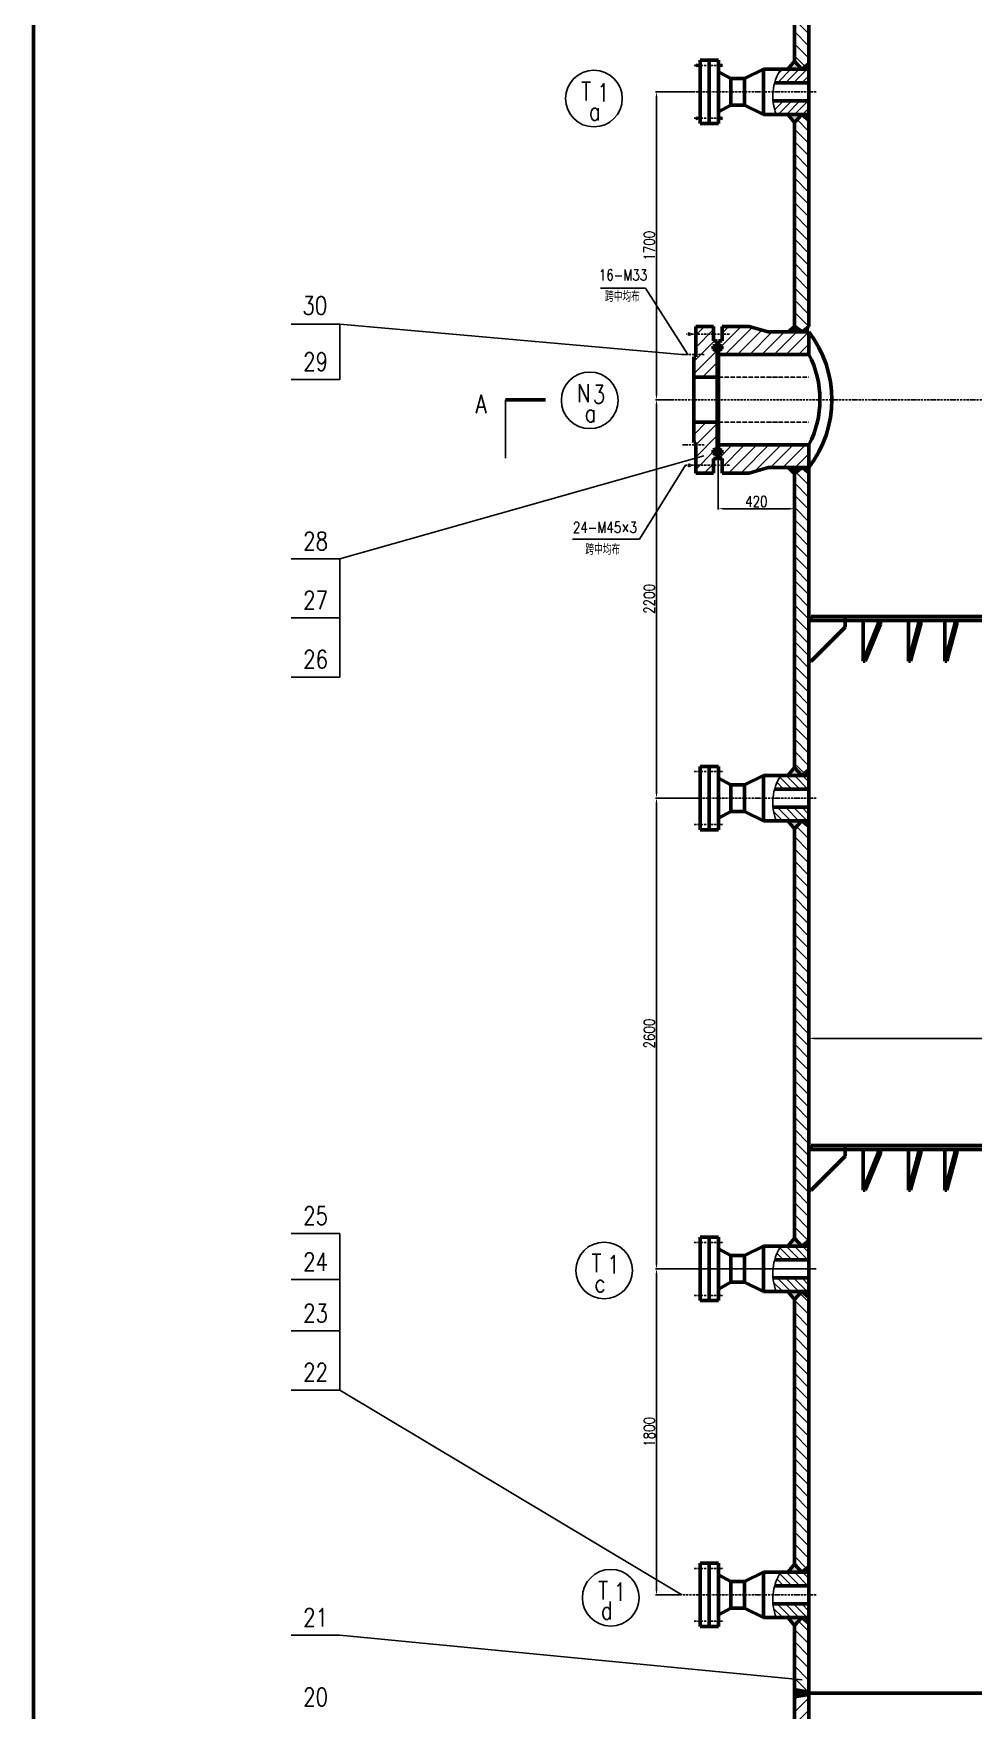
# Model space of a CAD drawing. Header units: millimetres. Extents: x -5045 to 12730, y -27160 to 3914.
# Drawn here: x -5045 to 146, y -10783 to -1523 of the extents above; entities that cross this region are included whole.
import ezdxf

# ---------------------------------------------------------------- set-up
doc = ezdxf.new("R2010")
doc.units = ezdxf.units.MM
doc.linetypes.add('ACAD_ISO05W100', pattern=[33, 24, -3, 0, -3, 0, -3])
doc.linetypes.add('ACAD_ISO10W100', pattern=[18, 12, -3, 0, -3])
for name, color, linetype in [('中心线', 1, 'ACAD_ISO10W100'), ('点划线', 4, 'ACAD_ISO05W100'), ('细实线', 3, 'Continuous')]:
    doc.layers.add(name, color=color, linetype=linetype)
doc.layers.add('轮廓线', color=6, linetype='Continuous', lineweight=50)
doc.styles.add('100', font='txt.shx', dxfattribs={"width": 0.8, "height": 100, "bigfont": 'gbcbig.shx'})
doc.styles.get("Standard").update_dxf_attribs({"font": 'txt.shx', "width": 0.8, "height": 60, "bigfont": 'gbcbig.shx'})
doc.dimstyles.new('ISO-25', dxfattribs={"dimtxt": 2.5, "dimasz": 30, "dimexe": 5, "dimexo": 2, "dimgap": 10, "dimtad": 1, "dimdsep": 46, "dimtxsty": 'Standard', "dimcen": 2.5, "dimadec": 0, "dimazin": 0, "dimtfac": 1, "dimtmove": 0, "dimatfit": 3, "dimfxl": 0, "dimarcsym": 0})
pattern_1 = [(45, (3730.025, -19757.98), (-33.67596, 33.67596), [])]
pattern_2 = [(135, (3730.025, -19757.98), (-33.67596, -33.67596), [])]

# ---------------------------------------------------------------- blocks, each defined once
blk = doc.blocks.new('*D7')
at = {"layer": 'Defpoints', "color": 0}
for p in [(-1397.2, -1845), (-1604.8, -3545), (-1515.7, -3545)]:
    blk.add_point(p, dxfattribs=at)
at = {"layer": '细实线', "color": 0, "lineweight": -2}
for p, q in [((-1399.2, -1845), (-1609.8, -1845)), ((-1604.8, -1875), (-1604.8, -3515)), ((-1517.7, -3545), (-1609.8, -3545))]:
    blk.add_line(p, q, dxfattribs=at)
at = {"layer": '细实线', "color": 0}
for points in [[(-1609.8, -1875), (-1599.8, -1875), (-1604.8, -1845)], [(-1609.8, -3515), (-1599.8, -3515), (-1604.8, -3545)]]:
    blk.add_solid(points, dxfattribs=at)
at = {"layer": '细实线', "color": 0, "insert": (-1644.8, -2695), "char_height": 60, "attachment_point": 5, "rotation": 90}
blk.add_mtext('1700', dxfattribs=at)
blk = doc.blocks.new('*D8')
at = {"layer": 'Defpoints', "color": 0}
for p in [(-1517.7, -3545), (-1604.8, -5745), (-1397.2, -5745)]:
    blk.add_point(p, dxfattribs=at)
at = {"layer": '细实线', "color": 0, "lineweight": -2}
for p, q in [((-1519.7, -3545), (-1609.8, -3545)), ((-1604.8, -3575), (-1604.8, -5715)), ((-1399.2, -5745), (-1609.8, -5745))]:
    blk.add_line(p, q, dxfattribs=at)
at = {"layer": '细实线', "color": 0}
for points in [[(-1609.8, -3575), (-1599.8, -3575), (-1604.8, -3545)], [(-1609.8, -5715), (-1599.8, -5715), (-1604.8, -5745)]]:
    blk.add_solid(points, dxfattribs=at)
at = {"layer": '细实线', "color": 0, "insert": (-1644.8, -4645), "char_height": 60, "attachment_point": 5, "rotation": 90}
blk.add_mtext('2200', dxfattribs=at)
blk = doc.blocks.new('*D9')
at = {"layer": 'Defpoints', "color": 0}
for p in [(-1383.1, -5745), (-1604.8, -8345), (-1397.2, -8345)]:
    blk.add_point(p, dxfattribs=at)
at = {"layer": '细实线', "color": 0, "lineweight": -2}
for p, q in [((-1385.1, -5745), (-1609.8, -5745)), ((-1604.8, -5775), (-1604.8, -8315)), ((-1399.2, -8345), (-1609.8, -8345))]:
    blk.add_line(p, q, dxfattribs=at)
at = {"layer": '细实线', "color": 0}
for points in [[(-1609.8, -5775), (-1599.8, -5775), (-1604.8, -5745)], [(-1609.8, -8315), (-1599.8, -8315), (-1604.8, -8345)]]:
    blk.add_solid(points, dxfattribs=at)
at = {"layer": '细实线', "color": 0, "insert": (-1644.8, -7045), "char_height": 60, "attachment_point": 5, "rotation": 90}
blk.add_mtext('2600', dxfattribs=at)
blk = doc.blocks.new('*D10')
at = {"layer": 'Defpoints', "color": 0}
for p in [(-1604.8, -8345), (-1465.2, -8345), (-1465.2, -10145)]:
    blk.add_point(p, dxfattribs=at)
at = {"layer": '细实线', "color": 0, "lineweight": -2}
for p, q in [((-1467.2, -8345), (-1609.8, -8345)), ((-1604.8, -10115), (-1604.8, -8375)), ((-1467.2, -10145), (-1609.8, -10145))]:
    blk.add_line(p, q, dxfattribs=at)
at = {"layer": '细实线', "color": 0}
for points in [[(-1609.8, -8375), (-1599.8, -8375), (-1604.8, -8345)], [(-1609.8, -10115), (-1599.8, -10115), (-1604.8, -10145)]]:
    blk.add_solid(points, dxfattribs=at)
at = {"layer": '细实线', "color": 0, "insert": (-1644.8, -9245), "char_height": 60, "attachment_point": 5, "rotation": 90}
blk.add_mtext('1800', dxfattribs=at)
blk = doc.blocks.new('*D85')
at = {"layer": 'Defpoints', "color": 0}
for p in [(-763.3, -7071.9), (-763.3, -7071.9), (2636.7, -7071.9)]:
    blk.add_point(p, dxfattribs=at)
at = {"layer": '细实线', "color": 0, "lineweight": -2}
for p, q in [((-763.3, -7069.9), (-763.3, -7066.9)), ((2606.7, -7071.9), (-733.3, -7071.9)), ((2636.7, -7069.9), (2636.7, -7066.9))]:
    blk.add_line(p, q, dxfattribs=at)
at = {"layer": '细实线', "color": 0}
for points in [[(-733.3, -7066.9), (-733.3, -7076.9), (-763.3, -7071.9)], [(2606.7, -7066.9), (2606.7, -7076.9), (2636.7, -7071.9)]]:
    blk.add_solid(points, dxfattribs=at)
at = {"layer": '细实线', "color": 0, "insert": (936.7, -7031.9), "char_height": 60, "attachment_point": 5}
blk.add_mtext('%%C3400', dxfattribs=at)
blk = doc.blocks.new('*D96')
at = {"layer": 'Defpoints', "color": 0}
for p in [(-1263.3, -3870), (-843.3, -4020), (-843.3, -4147)]:
    blk.add_point(p, dxfattribs=at)
at = {"layer": '细实线', "color": 0, "lineweight": -2}
for p, q in [((-1263.3, -3872), (-1263.3, -4152)), ((-843.3, -4022), (-843.3, -4152)), ((-1233.3, -4147), (-873.3, -4147))]:
    blk.add_line(p, q, dxfattribs=at)
at = {"layer": '细实线', "color": 0}
for points in [[(-1233.3, -4142), (-1233.3, -4152), (-1263.3, -4147)], [(-873.3, -4142), (-873.3, -4152), (-843.3, -4147)]]:
    blk.add_solid(points, dxfattribs=at)
at = {"layer": '细实线', "color": 0, "insert": (-1053.3, -4107), "char_height": 60, "attachment_point": 5}
blk.add_mtext('420', dxfattribs=at)

msp = doc.modelspace()

# ---------------------------------------------------------------- hatches: boundary and pattern name
at = {"layer": '细实线'}
h = msp.add_hatch(dxfattribs=at)
h.set_pattern_fill('ANSI31', scale=15, angle=90, style=0)
h.set_pattern_definition(pattern_2)
h.paths.add_polyline_path([(2716.742, -850.98), (2636.742, -850.98), (2636.742, -2044.98), (2716.742, -2044.98)])
h.paths.add_polyline_path([(2686.31, -715.184), (2669.881, -707.98), (2656.771, -707.98), (2636.742, -714.774), (2636.742, -850.98), (2716.742, -850.98)])
h.paths.add_polyline_path([(-763.25, -714.774), (-783.279, -707.98), (-796.389, -707.98), (-812.818, -715.184), (-843.25, -850.98), (-763.25, -850.98)])
h.paths.add_polyline_path([(-763.25, -850.98), (-843.25, -850.98), (-843.25, -1675.652), (-801.609, -1719.98), (-763.25, -1687.636)])
h.paths.add_polyline_path([(-763.25, -2002.324), (-801.609, -1969.98), (-843.25, -2014.308), (-843.25, -3138.128), (-800.842, -3169.98), (-763.25, -3141.356)])
h = msp.add_hatch(dxfattribs=at)
h.set_pattern_fill('ANSI31', scale=10, style=0)
h.set_pattern_definition([(45, (3730.025, -19757.978), (-22.45064, 22.45064), [])])
h.paths.add_polyline_path([(-763.25, -1719.98), (-917.929, -1719.98, 0.07566697), (-952.201, -1794.98), (-763.25, -1794.98)])
h.paths.add_polyline_path([(-763.25, -1894.98), (-961.554, -1894.98, 0.07066786), (-943.822, -1969.98), (-763.25, -1969.98)])
h = msp.add_hatch(color=7, dxfattribs=at)
h.paths.add_polyline_path([(-763.25, -1687.636), (-801.609, -1719.98), (-763.25, -1719.98)])
h.paths.add_polyline_path([(-843.25, -1675.652), (-879.537, -1719.98), (-801.609, -1719.98)])
h.paths.add_polyline_path([(-801.609, -1969.98), (-879.537, -1969.98), (-843.25, -2014.308)])
h.paths.add_polyline_path([(-763.25, -1969.98), (-801.609, -1969.98), (-763.25, -2002.324)])
h = msp.add_hatch(dxfattribs=at)
h.set_pattern_fill('ANSI31', scale=15, style=0)
h.set_pattern_definition(pattern_1)
h.paths.add_polyline_path([(-1399.006, -3308.477), (-1399.006, -3419.98), (-1269.25, -3419.98), (-1269.25, -3275.193), (-1272.25, -3275.193), (-1291.318, -3266.607), (-1291.318, -3258.251), (-1291.318, -3249.896), (-1272.25, -3241.309), (-1269.25, -3241.309), (-1269.25, -3219.98), (-1289.647, -3219.98), (-1289.647, -3182.68), (-1388.25, -3182.68), (-1388.25, -3308.477)])
h.paths.add_polyline_path([(-1388.25, -3139.98), (-1388.25, -3182.68), (-1289.647, -3182.68), (-1289.647, -3139.98)])
h.paths.add_polyline_path([(-1263.25, -3275.193), (-1263.25, -3294.98), (-763.25, -3294.98), (-763.25, -3169.98), (-988.25, -3169.98), (-1092.854, -3139.98), (-1242.854, -3139.98), (-1242.854, -3219.98), (-1263.25, -3219.98), (-1263.25, -3241.309), (-1244.183, -3249.896), (-1244.183, -3258.251), (-1244.183, -3266.607)])
h.paths.add_polyline_path([(-1388.25, -3907.279), (-1289.647, -3907.279), (-1289.647, -3869.98), (-1269.25, -3869.98), (-1269.25, -3848.65), (-1272.25, -3848.65), (-1291.318, -3840.064), (-1291.318, -3831.708), (-1291.318, -3823.353), (-1272.25, -3814.767), (-1269.25, -3814.767), (-1269.25, -3669.98), (-1399.006, -3669.98), (-1399.006, -3781.483), (-1388.25, -3781.483)])
h.paths.add_polyline_path([(-763.25, -3919.98), (-763.25, -3794.98), (-1263.25, -3794.98), (-1263.25, -3814.767), (-1244.183, -3823.353), (-1244.183, -3831.708), (-1244.183, -3840.064), (-1263.25, -3848.65), (-1263.25, -3869.98), (-1242.854, -3869.98), (-1242.854, -3949.98), (-1092.854, -3949.98), (-988.25, -3919.98)])
h.paths.add_polyline_path([(-1388.25, -3949.98), (-1289.647, -3949.98), (-1289.647, -3907.279), (-1388.25, -3907.279)])
h = msp.add_hatch(color=7, dxfattribs=at)
h.paths.add_polyline_path([(-843.25, -3138.128), (-800.842, -3169.98), (-875.75, -3169.98)])
h.paths.add_polyline_path([(-763.25, -3141.356), (-763.25, -3169.98), (-800.842, -3169.98)])
h = msp.add_hatch(dxfattribs=at)
h.set_pattern_fill('ANSI31', angle=90, style=0)
h.set_pattern_definition([(45, (-1272.2504, -3514.459), (2.245064, -2.245064), [])])
h.paths.add_polyline_path([(-1244.183, -3249.896), (-1244.183, -3258.251), (-1263.25, -3258.251), (-1263.25, -3241.309)])
h.paths.add_polyline_path([(-1244.183, -3258.251), (-1244.183, -3266.607), (-1263.25, -3275.193), (-1263.25, -3258.251)])
h.paths.add_polyline_path([(-1263.25, -3258.251), (-1263.25, -3275.193), (-1272.25, -3275.193), (-1272.25, -3258.251)])
h.paths.add_polyline_path([(-1263.25, -3241.309), (-1263.25, -3258.251), (-1272.25, -3258.251), (-1272.25, -3241.309)])
h.paths.add_polyline_path([(-1272.25, -3241.309), (-1272.25, -3258.251), (-1291.318, -3258.251), (-1291.318, -3249.896)])
h.paths.add_polyline_path([(-1272.25, -3258.251), (-1272.25, -3275.193), (-1291.318, -3266.607), (-1291.318, -3258.251)])
h = msp.add_hatch(dxfattribs=at)
h.set_pattern_fill('ANSI31', angle=90, style=0)
h.set_pattern_definition([(315, (-1272.2504, -3575.5003), (2.245064, 2.245064), [])])
h.paths.add_polyline_path([(-1244.183, -3840.064), (-1244.183, -3831.708), (-1263.25, -3831.708), (-1263.25, -3848.65)])
h.paths.add_polyline_path([(-1244.183, -3831.708), (-1244.183, -3823.353), (-1263.25, -3814.767), (-1263.25, -3831.708)])
h.paths.add_polyline_path([(-1263.25, -3831.708), (-1263.25, -3814.767), (-1272.25, -3814.767), (-1272.25, -3831.708)])
h.paths.add_polyline_path([(-1263.25, -3848.65), (-1263.25, -3831.708), (-1272.25, -3831.708), (-1272.25, -3848.65)])
h.paths.add_polyline_path([(-1272.25, -3848.65), (-1272.25, -3831.708), (-1291.318, -3831.708), (-1291.318, -3840.064)])
h.paths.add_polyline_path([(-1272.25, -3831.708), (-1272.25, -3814.767), (-1291.318, -3823.353), (-1291.318, -3831.708)])
h = msp.add_hatch(color=7, dxfattribs=at)
h.paths.add_polyline_path([(-875.75, -3919.98), (-800.842, -3919.98), (-843.25, -3951.831)])
h.paths.add_polyline_path([(-800.842, -3919.98), (-763.25, -3919.98), (-763.25, -3948.603)])
h = msp.add_hatch(dxfattribs=at)
h.set_pattern_fill('ANSI31', scale=15, angle=90, style=0)
h.set_pattern_definition(pattern_2)
h.paths.add_polyline_path([(2636.742, -3948.603), (2636.743, -8187.637), (2675.1, -8219.98), (2716.742, -8175.652), (2716.742, -3951.831), (2674.334, -3919.98)])
h.paths.add_polyline_path([(-763.25, -5587.636), (-763.25, -3948.603), (-800.842, -3919.98), (-843.25, -3951.831), (-843.25, -5575.652), (-801.609, -5619.98)])
h.paths.add_polyline_path([(-763.25, -8187.636), (-763.25, -5902.324), (-801.609, -5869.98), (-843.25, -5914.308), (-843.25, -8175.652), (-801.609, -8219.98)])
h.paths.add_polyline_path([(2625.742, -6986.948), (2727.742, -6986.948), (2727.742, -7076.948), (2625.742, -7076.948)], flags=9)
h = msp.add_hatch(dxfattribs=at)
h.set_pattern_fill('ANSI31', scale=10, angle=90, style=0)
h.set_pattern_definition([(135, (-763.25, -5744.98), (-22.4506, -22.4506), [])])
h.paths.add_polyline_path([(-763.25, -5619.98), (-917.929, -5619.98, 0.07566697), (-952.201, -5694.98), (-763.25, -5694.98)])
h.paths.add_polyline_path([(-763.25, -5794.98), (-961.554, -5794.98, 0.07066786), (-943.822, -5869.98), (-763.25, -5869.98)])
h = msp.add_hatch(color=7, dxfattribs=at)
h.paths.add_polyline_path([(-763.25, -5587.636), (-801.609, -5619.98), (-763.25, -5619.98)])
h.paths.add_polyline_path([(-843.25, -5575.652), (-879.537, -5619.98), (-801.609, -5619.98)])
h.paths.add_polyline_path([(-801.609, -5869.98), (-879.537, -5869.98), (-843.25, -5914.308)])
h.paths.add_polyline_path([(-763.25, -5869.98), (-801.609, -5869.98), (-763.25, -5902.324)])
h = msp.add_hatch(dxfattribs=at)
h.set_pattern_fill('ANSI31', scale=10, angle=90, style=0)
h.set_pattern_definition([(135, (-763.25, -8344.98), (-22.4506, -22.4506), [])])
h.paths.add_polyline_path([(-763.25, -8219.98), (-917.929, -8219.98, 0.07566697), (-952.201, -8294.98), (-763.25, -8294.98)])
h.paths.add_polyline_path([(-763.25, -8394.98), (-961.554, -8394.98, 0.07066786), (-943.822, -8469.98), (-763.25, -8469.98)])
h = msp.add_hatch(color=7, dxfattribs=at)
h.paths.add_polyline_path([(-763.25, -8187.636), (-801.609, -8219.98), (-763.25, -8219.98)])
h.paths.add_polyline_path([(-843.25, -8175.652), (-879.537, -8219.98), (-801.609, -8219.98)])
h.paths.add_polyline_path([(-801.609, -8469.98), (-879.537, -8469.98), (-843.25, -8514.308)])
h.paths.add_polyline_path([(-763.25, -8469.98), (-801.609, -8469.98), (-763.25, -8502.324)])
h = msp.add_hatch(dxfattribs=at)
h.set_pattern_fill('ANSI31', scale=15, angle=90, style=0)
h.set_pattern_definition(pattern_2)
h.paths.add_polyline_path([(-763.25, -10302.324), (-801.609, -10269.98), (-843.25, -10314.308), (-843.25, -10667.684), (-763.25, -10681.623)])
h.paths.add_polyline_path([(-763.25, -8502.324), (-801.609, -8469.98), (-843.25, -8514.308), (-843.25, -9975.652), (-801.609, -10019.98), (-763.25, -9987.636)])
h.paths.add_polyline_path([(2716.746, -8514.312), (2675.1, -8469.98), (2636.743, -8502.323), (2636.744, -10681.623), (2716.746, -10667.683)])
h = msp.add_hatch(color=7, dxfattribs=at)
h.paths.add_polyline_path([(-763.25, -9987.636), (-801.609, -10019.98), (-763.25, -10019.98)])
h.paths.add_polyline_path([(-843.25, -9975.652), (-879.537, -10019.98), (-801.609, -10019.98)])
h.paths.add_polyline_path([(-801.609, -10269.98), (-879.537, -10269.98), (-843.25, -10314.308)])
h.paths.add_polyline_path([(-763.25, -10269.98), (-801.609, -10269.98), (-763.25, -10302.324)])
h = msp.add_hatch(dxfattribs=at)
h.set_pattern_fill('ANSI31', scale=10, angle=90, style=0)
h.set_pattern_definition([(135, (-763.25, -10144.98), (-22.4506, -22.4506), [])])
h.paths.add_polyline_path([(-763.25, -10019.98), (-917.929, -10019.98, 0.07566697), (-952.201, -10094.98), (-763.25, -10094.98)])
h.paths.add_polyline_path([(-763.25, -10194.98), (-961.554, -10194.98, 0.07066786), (-943.822, -10269.98), (-763.25, -10269.98)])
msp.add_hatch(color=7, dxfattribs=at).paths.add_polyline_path([(-843.25, -10667.684), (-843.25, -10708.276), (-763.25, -10694.336), (-763.25, -10681.623)])
h = msp.add_hatch(dxfattribs=at)
h.set_pattern_fill('ANSI31', scale=15, style=0)
h.set_pattern_definition(pattern_1)
h.paths.add_polyline_path([(-686.089, -10928.567), (-763.25, -10862.98), (-763.25, -10694.336), (-843.25, -10708.276), (-843.25, -11017.684), (-763.25, -11031.623), (-763.25, -11011.485, -0.64394928), (-730.299, -10995.984), (-676.139, -11042.02)])
h.paths.add_polyline_path([(2716.746, -10708.276), (2636.744, -10694.336), (2636.744, -10862.978), (2559.58, -10928.567), (2549.63, -11042.02), (2603.791, -10995.984, -0.63930925), (2636.744, -11011.223), (2636.744, -11031.623), (2716.746, -11017.683)])

# ---------------------------------------------------------------- linework, layer by layer
at = {"layer": '中心线', "color": 7}
for p, q in [((-1396.237, -1698.996), (-1233.624, -1698.996)), ((-723.266, -1844.98), (-1397.2, -1844.98)), ((-1396.237, -1990.963), (-1233.624, -1990.963)), ((-1202.065, -3182.68), (-1438.79, -3182.68)), ((-1341.838, -3294.98), (-1464.457, -3294.98)), ((-1295.44, -3258.251), (-1239.232, -3258.251)), ((-1538.982, -3544.98), (3294.82, -3544.98)), ((-1341.838, -3794.98), (-1461.105, -3794.98)), ((-1295.44, -3831.708), (-1239.232, -3831.708)), ((-1202.065, -3907.279), (-1443.834, -3907.279)), ((-1396.237, -5598.996), (-1233.624, -5598.996)), ((-723.266, -5744.98), (-1397.2, -5744.98)), ((-1396.237, -5890.963), (-1233.624, -5890.963)), ((-1396.237, -8198.996), (-1233.624, -8198.996)), ((-732.427, -8344.98), (-1527.899, -8344.98)), ((-723.266, -8344.98), (-1397.2, -8344.98)), ((-1396.237, -8490.963), (-1233.624, -8490.963)), ((-1396.237, -9998.996), (-1233.624, -9998.996)), ((-723.266, -10144.98), (-1465.167, -10144.98)), ((-1396.237, -10290.963), (-1233.624, -10290.963))]:
    msp.add_line(p, q, dxfattribs=at)
at = {"layer": '点划线', "color": 7}
for p, q in [((-1263.25, -3419.98), (-763.25, -3419.98)), ((-1263.25, -3669.98), (-763.25, -3669.98))]:
    msp.add_line(p, q, dxfattribs=at)
at = {"layer": '细实线', "color": 7}
for p, q in [((-1372.618, -1706.545), (-1385.212, -1690.716)), ((-1372.618, -1691.447), (-1385.212, -1707.276)), ((-1253.883, -1706.545), (-1241.289, -1690.716)), ((-1253.883, -1691.447), (-1241.289, -1707.276)), ((-1372.618, -1998.512), (-1385.212, -1982.683)), ((-1372.618, -1983.414), (-1385.212, -1999.243)), ((-1253.883, -1998.512), (-1241.289, -1982.683)), ((-1253.883, -1983.414), (-1241.289, -1999.243)), ((-1666.154, -2928.54), (-1914.389, -2928.54)), ((-1430.815, -3294.98), (-1666.154, -2928.54)), ((-3354.112, -3127.313), (-3622.747, -3127.313)), ((-3354.112, -3127.313), (-3354.112, -3433.337)), ((-1464.457, -3294.98), (-3354.112, -3127.313)), ((-1417.077, -3190.229), (-1429.671, -3174.4)), ((-1417.077, -3175.131), (-1429.671, -3190.96)), ((-3354.112, -3433.337), (-3622.747, -3433.337)), ((-1342.646, -3855.149), (-3354.112, -4423.99)), ((-1443.834, -3907.279), (-1699.152, -4315.62)), ((-1417.768, -3914.828), (-1430.362, -3898.999)), ((-1417.768, -3899.73), (-1430.362, -3915.559)), ((-1699.152, -4315.62), (-2069.103, -4315.62)), ((-3354.112, -4423.99), (-3622.747, -4423.99)), ((-3354.112, -4423.99), (-3354.112, -5076.59)), ((-3354.112, -4750.29), (-3622.747, -4750.29)), ((-3354.112, -5076.59), (-3622.747, -5076.59)), ((-3354.112, -8149.479), (-3622.747, -8149.479)), ((-3354.112, -8149.479), (-3354.112, -9013.999)), ((-3354.112, -8404.247), (-3622.747, -8404.247)), ((-3354.112, -8687.698), (-3622.747, -8687.698)), ((-3354.112, -9013.999), (-3622.747, -9013.999)), ((-1465.167, -10144.98), (-3354.112, -9013.999)), ((-3354.112, -10368.109), (-3622.747, -10368.109)), ((-799.493, -10613.681), (-3354.112, -10368.109))]:
    msp.add_line(p, q, dxfattribs=at)
for centre in [(-1950.119, -1882.133), (-1973.55, -3548.542), (-1893.823, -8353.35), (-1857.741, -10160.636)]:
    msp.add_circle(centre, 156.4, dxfattribs=at)
for centre in [(-688.688, -1870.064), (-688.688, -5770.064), (-688.688, -8370.064), (-688.688, -10170.064)]:
    msp.add_arc(centre, 274.002, 146.787321, 201.3863203, dxfattribs=at)
at = {"layer": '轮廓线', "color": 7}
for p, q in [((-5045.153, -27159.717), (-5045.153, 3913.693)), ((-763.25, -714.774), (-763.25, -3141.356)), ((-843.25, -850.98), (-843.25, -1675.652)), ((-1363.25, -1844.98), (-1363.25, -1669.98)), ((-1363.25, -1669.98), (-1263.25, -1669.98)), ((-1313.25, -1669.98), (-1313.25, -1844.98)), ((-1263.25, -1669.98), (-1263.25, -1844.98)), ((-1194.897, -1771.139), (-1263.25, -1734.075)), ((-1013.25, -1719.98), (-1118.734, -1771.139)), ((-763.25, -1719.98), (-1013.25, -1719.98)), ((-1013.25, -1719.98), (-1013.25, -1844.98)), ((-879.537, -1719.98), (-843.25, -1675.652)), ((-843.25, -1675.652), (-801.609, -1719.98)), ((-801.609, -1719.98), (-763.25, -1687.636)), ((-1363.25, -1844.98), (-1363.25, -2019.98)), ((-1313.25, -2019.98), (-1313.25, -1844.98)), ((-1263.25, -2019.98), (-1263.25, -1844.98)), ((-1118.734, -1771.139), (-1194.897, -1771.139)), ((-1194.897, -1771.139), (-1194.897, -1844.98)), ((-1194.897, -1918.82), (-1194.897, -1844.98)), ((-1118.734, -1771.139), (-1118.734, -1844.98)), ((-1118.734, -1918.82), (-1118.734, -1844.98)), ((-1013.25, -1969.98), (-1013.25, -1844.98)), ((-763.25, -1794.98), (-952.201, -1794.98)), ((-1194.897, -1918.82), (-1263.25, -1955.884)), ((-1118.734, -1918.82), (-1194.897, -1918.82)), ((-1013.25, -1969.98), (-1118.734, -1918.82)), ((-763.25, -1894.98), (-961.554, -1894.98)), ((-1363.25, -2019.98), (-1263.25, -2019.98)), ((-763.25, -1969.98), (-1013.25, -1969.98)), ((-879.537, -1969.98), (-843.25, -2014.308)), ((-843.25, -2014.308), (-801.609, -1969.98)), ((-843.25, -2014.308), (-843.25, -3138.128)), ((-801.609, -1969.98), (-763.25, -2002.324)), ((-1289.647, -3139.98), (-1388.25, -3139.98)), ((-1388.25, -3308.477), (-1388.25, -3139.98)), ((-1289.647, -3219.98), (-1289.647, -3139.98)), ((-1242.854, -3139.98), (-1092.854, -3139.98)), ((-1242.854, -3219.98), (-1242.854, -3139.98)), ((-988.25, -3169.98), (-1092.854, -3139.98)), ((-843.25, -3138.128), (-875.75, -3169.98)), ((-800.842, -3169.98), (-843.25, -3138.128)), ((-763.25, -3141.356), (-800.842, -3169.98)), ((-1289.647, -3219.98), (-1269.25, -3219.98)), ((-1269.25, -3241.309), (-1269.25, -3219.98)), ((-1263.25, -3241.309), (-1263.25, -3219.98)), ((-1263.25, -3219.98), (-1242.854, -3219.98)), ((-763.25, -3169.98), (-988.25, -3169.98)), ((-763.25, -3294.98), (-763.25, -3169.98)), ((-1399.006, -3308.477), (-1399.006, -3544.98)), ((-1388.25, -3308.477), (-1399.006, -3308.477)), ((-1291.318, -3249.896), (-1272.25, -3241.309)), ((-1291.318, -3258.251), (-1291.318, -3249.896)), ((-1291.318, -3258.251), (-1291.318, -3266.607)), ((-1291.318, -3266.607), (-1272.25, -3275.193)), ((-1263.25, -3241.309), (-1272.25, -3241.309)), ((-1263.25, -3275.193), (-1272.25, -3275.193)), ((-1269.25, -3544.98), (-1269.25, -3275.193)), ((-1244.183, -3249.896), (-1263.25, -3241.309)), ((-1244.183, -3266.607), (-1263.25, -3275.193)), ((-1263.25, -3544.98), (-1263.25, -3275.193)), ((-763.25, -3294.98), (-1263.25, -3294.98)), ((-1244.183, -3258.251), (-1244.183, -3249.896)), ((-1244.183, -3258.251), (-1244.183, -3266.607)), ((-1269.25, -3419.98), (-1399.006, -3419.98)), ((-2217.147, -3544.98), (-2438.819, -3544.98)), ((-1399.006, -3781.483), (-1399.006, -3544.98)), ((-1269.25, -3544.98), (-1269.25, -3814.767)), ((-1263.25, -3544.98), (-1263.25, -3814.767)), ((-1269.25, -3669.98), (-1399.006, -3669.98)), ((-1388.25, -3781.483), (-1399.006, -3781.483)), ((-1388.25, -3781.483), (-1388.25, -3949.98)), ((-763.25, -3794.98), (-1263.25, -3794.98)), ((-763.25, -3794.98), (-763.25, -10862.98)), ((-1291.318, -3823.353), (-1272.25, -3814.767)), ((-1291.318, -3831.708), (-1291.318, -3823.353)), ((-1291.318, -3831.708), (-1291.318, -3840.064)), ((-1291.318, -3840.064), (-1272.25, -3848.65)), ((-1289.647, -3869.98), (-1269.25, -3869.98)), ((-1289.647, -3869.98), (-1289.647, -3949.98)), ((-1263.25, -3814.767), (-1272.25, -3814.767)), ((-1263.25, -3848.65), (-1272.25, -3848.65)), ((-1269.25, -3848.65), (-1269.25, -3869.98)), ((-1244.183, -3823.353), (-1263.25, -3814.767)), ((-1244.183, -3840.064), (-1263.25, -3848.65)), ((-1263.25, -3848.65), (-1263.25, -3869.98)), ((-1263.25, -3869.98), (-1242.854, -3869.98)), ((-1244.183, -3831.708), (-1244.183, -3823.353)), ((-1244.183, -3831.708), (-1244.183, -3840.064)), ((-1242.854, -3869.98), (-1242.854, -3949.98)), ((-1289.647, -3949.98), (-1388.25, -3949.98)), ((-1242.854, -3949.98), (-1092.854, -3949.98)), ((-988.25, -3919.98), (-1092.854, -3949.98)), ((-763.25, -3919.98), (-988.25, -3919.98)), ((-843.25, -3951.831), (-875.75, -3919.98)), ((-800.842, -3919.98), (-843.25, -3951.831)), ((-843.25, -3951.831), (-843.25, -5575.652)), ((-763.25, -3948.603), (-800.842, -3919.98)), ((-763.25, -4763.377), (936.746, -4763.377)), ((-751.363, -4741.98), (-751.363, -4763.377)), ((936.746, -4741.98), (-751.363, -4741.98)), ((-751.363, -4988.377), (-563.25, -4801.779)), ((-563.25, -4801.779), (-563.25, -4741.98)), ((-463.254, -4763.377), (-463.254, -4988.377)), ((-463.254, -4988.377), (-379.769, -4783.702)), ((-451.546, -4988.377), (-368.061, -4783.702)), ((-379.769, -4783.702), (-379.769, -4763.377)), ((-368.061, -4783.702), (-368.061, -4763.377)), ((-213.254, -4763.377), (-213.254, -4988.377)), ((-213.254, -4988.377), (-157.031, -4783.702)), ((-201.546, -4988.377), (-145.324, -4783.702)), ((-157.031, -4783.702), (-157.031, -4763.377)), ((-145.324, -4783.702), (-145.324, -4763.377)), ((-13.254, -4763.377), (-13.254, -4988.377)), ((-13.254, -4988.377), (42.969, -4783.702)), ((-1.546, -4988.377), (54.676, -4783.702)), ((42.969, -4783.702), (42.969, -4763.377)), ((54.676, -4783.702), (54.676, -4763.377)), ((-751.363, -4988.377), (-763.25, -4988.377)), ((-463.254, -4988.377), (-451.546, -4988.377)), ((-213.254, -4988.377), (-201.546, -4988.377)), ((-13.254, -4988.377), (-1.546, -4988.377)), ((-1363.25, -5569.98), (-1263.25, -5569.98)), ((-1363.25, -5744.98), (-1363.25, -5569.98)), ((-1313.25, -5569.98), (-1313.25, -5744.98)), ((-1263.25, -5569.98), (-1263.25, -5744.98)), ((-1194.897, -5671.139), (-1263.25, -5634.075)), ((-1013.25, -5619.98), (-1118.734, -5671.139)), ((-1013.25, -5619.98), (-1013.25, -5744.98)), ((-763.25, -5619.98), (-1013.25, -5619.98)), ((-879.537, -5619.98), (-843.25, -5575.652)), ((-843.25, -5575.652), (-801.609, -5619.98)), ((-801.609, -5619.98), (-763.25, -5587.636)), ((-1194.897, -5671.139), (-1194.897, -5744.98)), ((-1118.734, -5671.139), (-1194.897, -5671.139)), ((-1118.734, -5671.139), (-1118.734, -5744.98)), ((-763.25, -5694.98), (-952.201, -5694.98)), ((-1363.25, -5744.98), (-1363.25, -5919.98)), ((-1313.25, -5919.98), (-1313.25, -5744.98)), ((-1263.25, -5919.98), (-1263.25, -5744.98)), ((-1194.897, -5818.82), (-1263.25, -5855.884)), ((-1194.897, -5818.82), (-1194.897, -5744.98)), ((-1118.734, -5818.82), (-1194.897, -5818.82)), ((-1118.734, -5818.82), (-1118.734, -5744.98)), ((-1013.25, -5869.98), (-1118.734, -5818.82)), ((-1013.25, -5869.98), (-1013.25, -5744.98)), ((-763.25, -5794.98), (-961.554, -5794.98)), ((-1363.25, -5919.98), (-1263.25, -5919.98)), ((-763.25, -5869.98), (-1013.25, -5869.98)), ((-879.537, -5869.98), (-843.25, -5914.308)), ((-843.25, -5914.308), (-801.609, -5869.98)), ((-843.25, -5914.308), (-843.25, -8175.652)), ((-801.609, -5869.98), (-763.25, -5902.324)), ((-763.25, -7684.774), (936.746, -7684.774)), ((936.746, -7663.377), (-751.363, -7663.377)), ((-751.363, -7663.377), (-751.363, -7684.774)), ((-563.25, -7723.177), (-563.25, -7663.377)), ((-463.254, -7684.774), (-463.254, -7909.774)), ((-379.769, -7705.099), (-379.769, -7684.774)), ((-368.061, -7705.099), (-368.061, -7684.774)), ((-213.254, -7684.774), (-213.254, -7909.774)), ((-157.031, -7705.099), (-157.031, -7684.774)), ((-145.324, -7705.099), (-145.324, -7684.774)), ((-13.254, -7684.774), (-13.254, -7909.774)), ((42.969, -7705.099), (42.969, -7684.774)), ((54.676, -7705.099), (54.676, -7684.774)), ((-751.363, -7909.774), (-563.25, -7723.177)), ((-463.254, -7909.774), (-379.769, -7705.099)), ((-451.546, -7909.774), (-368.061, -7705.099)), ((-213.254, -7909.774), (-157.031, -7705.099)), ((-201.546, -7909.774), (-145.324, -7705.099)), ((-13.254, -7909.774), (42.969, -7705.099)), ((-1.546, -7909.774), (54.676, -7705.099)), ((-751.363, -7909.774), (-763.25, -7909.774)), ((-463.254, -7909.774), (-451.546, -7909.774)), ((-213.254, -7909.774), (-201.546, -7909.774)), ((-13.254, -7909.774), (-1.546, -7909.774)), ((-1363.25, -8169.98), (-1263.25, -8169.98)), ((-1363.25, -8344.98), (-1363.25, -8169.98)), ((-1313.25, -8169.98), (-1313.25, -8344.98)), ((-1263.25, -8169.98), (-1263.25, -8344.98)), ((-1194.897, -8271.139), (-1263.25, -8234.075)), ((-1013.25, -8219.98), (-1118.734, -8271.139)), ((-1013.25, -8219.98), (-1013.25, -8344.98)), ((-763.25, -8219.98), (-1013.25, -8219.98)), ((-879.537, -8219.98), (-843.25, -8175.652)), ((-843.25, -8175.652), (-801.609, -8219.98)), ((-801.609, -8219.98), (-763.25, -8187.636)), ((-1194.897, -8271.139), (-1194.897, -8344.98)), ((-1118.734, -8271.139), (-1194.897, -8271.139)), ((-1118.734, -8271.139), (-1118.734, -8344.98)), ((-763.25, -8294.98), (-952.201, -8294.98)), ((-1363.25, -8344.98), (-1363.25, -8519.98)), ((-1313.25, -8519.98), (-1313.25, -8344.98)), ((-1263.25, -8519.98), (-1263.25, -8344.98)), ((-1194.897, -8418.82), (-1263.25, -8455.884)), ((-1194.897, -8418.82), (-1194.897, -8344.98)), ((-1118.734, -8418.82), (-1194.897, -8418.82)), ((-1118.734, -8418.82), (-1118.734, -8344.98)), ((-1013.25, -8469.98), (-1118.734, -8418.82)), ((-1013.25, -8469.98), (-1013.25, -8344.98)), ((-763.25, -8394.98), (-961.554, -8394.98)), ((-763.25, -8469.98), (-1013.25, -8469.98)), ((-879.537, -8469.98), (-843.25, -8514.308)), ((-843.25, -8514.308), (-801.609, -8469.98)), ((-843.25, -8514.308), (-843.25, -9975.652)), ((-801.609, -8469.98), (-763.25, -8502.324)), ((-1363.25, -8519.98), (-1263.25, -8519.98)), ((-1363.25, -9969.98), (-1263.25, -9969.98)), ((-1363.25, -10144.98), (-1363.25, -9969.98)), ((-1313.25, -9969.98), (-1313.25, -10144.98)), ((-1263.25, -9969.98), (-1263.25, -10144.98)), ((-879.537, -10019.98), (-843.25, -9975.652)), ((-843.25, -9975.652), (-801.609, -10019.98)), ((-801.609, -10019.98), (-763.25, -9987.636)), ((-1194.897, -10071.139), (-1263.25, -10034.075)), ((-1194.897, -10071.139), (-1194.897, -10144.98)), ((-1118.734, -10071.139), (-1194.897, -10071.139)), ((-1013.25, -10019.98), (-1118.734, -10071.139)), ((-1118.734, -10071.139), (-1118.734, -10144.98)), ((-1013.25, -10019.98), (-1013.25, -10144.98)), ((-763.25, -10019.98), (-1013.25, -10019.98)), ((-1363.25, -10144.98), (-1363.25, -10319.98)), ((-1313.25, -10319.98), (-1313.25, -10144.98)), ((-1263.25, -10319.98), (-1263.25, -10144.98)), ((-1194.897, -10218.82), (-1194.897, -10144.98)), ((-1118.734, -10218.82), (-1118.734, -10144.98)), ((-1013.25, -10269.98), (-1013.25, -10144.98)), ((-763.25, -10094.98), (-952.201, -10094.98)), ((-1194.897, -10218.82), (-1263.25, -10255.884)), ((-1118.734, -10218.82), (-1194.897, -10218.82)), ((-1013.25, -10269.98), (-1118.734, -10218.82)), ((-763.25, -10269.98), (-1013.25, -10269.98)), ((-763.25, -10194.98), (-961.554, -10194.98)), ((-879.537, -10269.98), (-843.25, -10314.308)), ((-843.25, -10314.308), (-801.609, -10269.98)), ((-801.609, -10269.98), (-763.25, -10302.324)), ((-1363.25, -10319.98), (-1263.25, -10319.98)), ((-843.25, -10314.308), (-843.25, -12799.98)), ((-763.25, -10681.623), (-843.25, -10667.684)), ((936.746, -10687.98), (-843.25, -10687.98)), ((-763.25, -10694.336), (-843.25, -10708.276))]:
    msp.add_line(p, q, dxfattribs=at)
for centre, radius, start, end in [((-1255.405, -3544.98), 618.741, 322.6941945, 37.3058055), ((-1245.044, -3544.98), 542.794, 332.575463, 27.424537)]:
    msp.add_arc(centre, radius, start, end, dxfattribs=at)

# ---------------------------------------------------------------- texts
at = {"layer": '细实线', "color": 7, "style": '100', "width": 0.8}
for s, p in [('T', (-2019.922, -1892.076)), ('1', (-1932.963, -1899.123)), ('a', (-1978.013, -2002.489)), ('30', (-3560.174, -3074.967)), ('29', (-3556.145, -3385.018)), ('A', (-2603.622, -3618.718)), ('N', (-2043.353, -3558.485)), ('3', (-1956.394, -3565.532)), ('a', (-2001.444, -3668.898)), ('28', (-3556.145, -4375.67)), ('27', (-3556.145, -4701.97)), ('26', (-3556.145, -5028.271)), ('25', (-3556.145, -8101.16)), ('24', (-3556.145, -8355.927)), ('T', (-1963.626, -8363.293)), ('1', (-1876.668, -8370.34)), ('c', (-1947.88, -8473.706)), ('23', (-3556.145, -8639.379)), ('22', (-3556.145, -8965.679)), ('T', (-1927.544, -10170.579)), ('1', (-1840.586, -10177.626)), ('d', (-1911.798, -10280.992)), ('21', (-3556.145, -10319.79)), ('20', (-3556.145, -10759.026))]:
    msp.add_text(s, height=100, dxfattribs=at).set_placement(p)
at = {"layer": '细实线', "color": 7, "width": 0.8}
for s, p in [('16-M33', (-1923.249, -2886.155)), ('跨中均布', (-1888.882, -3004.478)), ('24-M45×3', (-2066.716, -4279.834)), ('跨中均布', (-1997.5, -4401.508))]:
    msp.add_text(s, height=60, dxfattribs=at).set_placement(p)

# ---------------------------------------------------------------- dimensions: what is measured, and where the dimension line sits
at = {"layer": '细实线', "color": 7}
for base, p1, p2, picture, middle in [((-1604.832, -3544.98), (-1397.2, -1844.98), (-1515.678, -3544.98), '*D7', (-1644.832, -2694.98)), ((-1604.832, -5744.98), (-1517.678, -3544.98), (-1397.2, -5744.98), '*D8', (-1644.832, -4644.98)), ((-1604.832, -8344.98), (-1383.098, -5744.98), (-1397.2, -8344.98), '*D9', (-1644.832, -7044.98)), ((-1604.832, -8344.98), (-1465.167, -10144.98), (-1465.167, -8344.98), '*D10', (-1644.832, -9244.98))]:
    dim = msp.add_linear_dim(base=base, p1=p1, p2=p2, angle=90, dimstyle='ISO-25', dxfattribs=at)
    dim.commit()
    dim.dimension.update_dxf_attribs({"geometry": picture, "text_midpoint": middle})
dim = msp.add_linear_dim(base=(-843.25, -4147.017), p1=(-1263.25, -3869.98), p2=(-843.25, -4020.025), dimstyle='ISO-25', dxfattribs=at)
dim.commit()
dim.dimension.update_dxf_attribs({"geometry": '*D96', "text_midpoint": (-1053.25, -4107.017)})
dim = msp.add_linear_dim(base=(-763.25, -7071.949), p1=(2636.743, -7071.949), p2=(-763.25, -7071.949), text='%%C3400', dimstyle='ISO-25', dxfattribs=at)
dim.commit()
dim.dimension.update_dxf_attribs({"geometry": '*D85', "text_midpoint": (936.746, -7031.949)})

# ---------------------------------------------------------------- leaders
msp.add_leader([(-2438.819, -3868.547), (-2438.819, -3544.98)], dimstyle='ISO-25', override={"dimgap": 10, "dimtad": 0}, dxfattribs=at)

doc.saveas('drawing.dxf')
